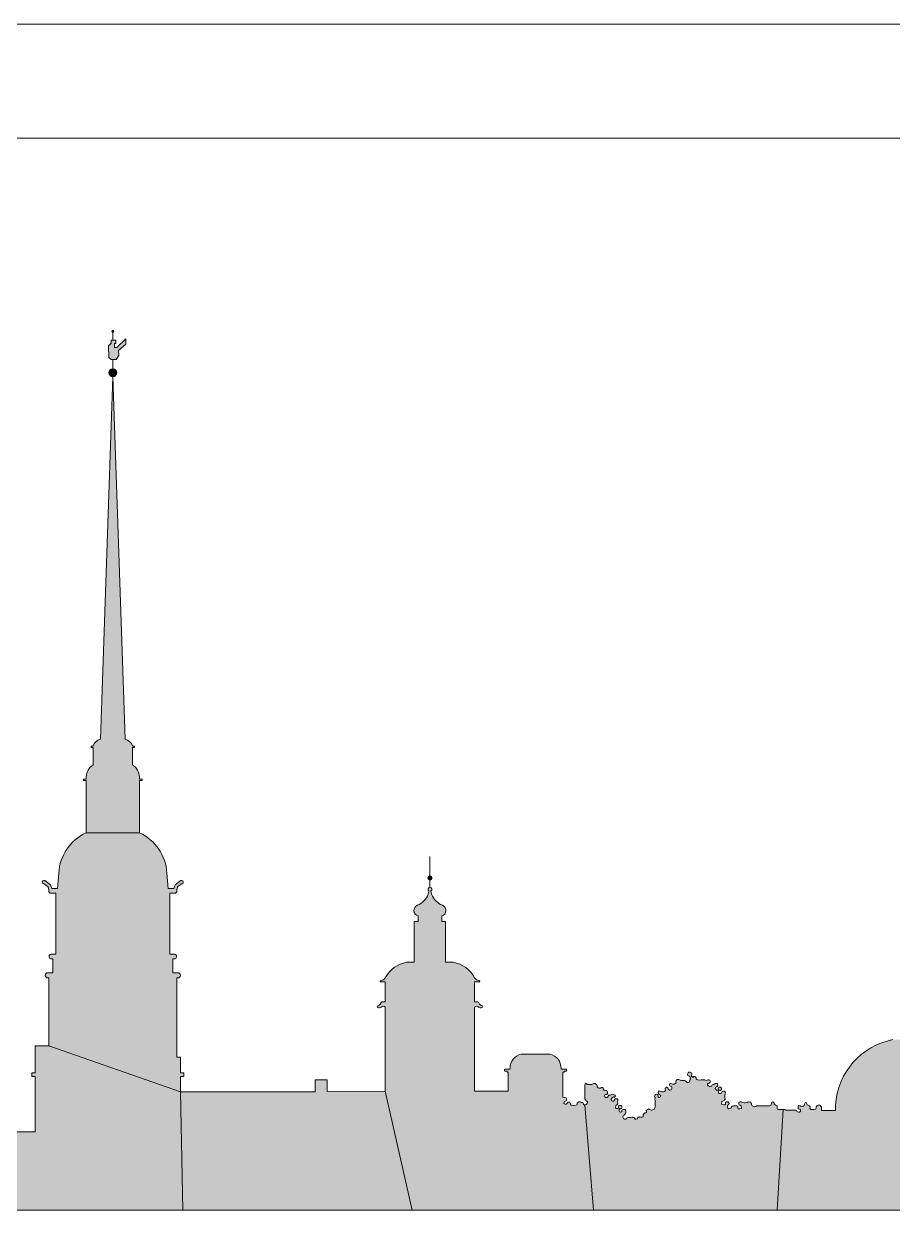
# Model space of a CAD drawing. Header units: metres. Extents: x -443 to 179, y -184 to -91.
# Drawn here: x -367.6 to -363.8, y -153.75 to -148.49 of the extents above; entities that cross this region are included whole.
import ezdxf

# ---------------------------------------------------------------- set-up
doc = ezdxf.new("R2010")
doc.units = ezdxf.units.M
doc.header["$MEASUREMENT"] = 0
doc.layers.add('контур здания на ситуации', color=1, linetype='Continuous', lineweight=30)

# ---------------------------------------------------------------- blocks, each defined once
blk = doc.blocks.new('A$C2C6E360E_1')
at = {"linetype": 'Continuous', "lineweight": -2, "ltscale": 0.1}
for points in [[(-10.6753, -0.549, 1), (-10.6854, -0.549, 1)], [(-10.6662, -0.6725), (-10.6871, -0.672), (-10.6985, -0.6636), (-10.6989, -0.6128), (-10.6875, -0.6012), (-10.6875, -0.5876), (-10.6671, -0.5873), (-10.6674, -0.6026), (-10.6733, -0.603), (-10.6725, -0.6205), (-10.6634, -0.6202), (-10.6229, -0.582), (-10.6235, -0.6054), (-10.6556, -0.6334), (-10.6539, -0.6544)], [(-10.663, -0.7305, 1), (-10.6977, -0.7305, 1)], [(-10.5634, -2.5175), (-10.5519, -2.5175), (-10.5519, -2.5113), (-10.5634, -2.5113), (-10.5634, -2.501, 0.245371), (-10.5938, -2.4487), (-10.5938, -2.3719), (-10.5855, -2.3719), (-10.5855, -2.3658), (-10.5938, -2.3658, 0.240353), (-10.6259, -2.3359), (-10.6803, -0.7479), (-10.7348, -2.3359, 0.240353), (-10.7668, -2.3658), (-10.7752, -2.3658), (-10.7752, -2.3719), (-10.7668, -2.3719), (-10.7668, -2.4487, 0.245371), (-10.7972, -2.501), (-10.7972, -2.5113), (-10.8087, -2.5113), (-10.8087, -2.5175), (-10.7972, -2.5175), (-10.7972, -2.7456), (-10.5634, -2.7456)], [(-10.4314, -3.0104), (-10.4059, -3.0104, 0.409034), (-10.4005, -2.9962), (-10.3968, -2.9834), (-10.3722, -2.9649, 0.850559), (-10.3843, -2.9567), (-10.407, -2.9737), (-10.4138, -2.9902), (-10.4383, -2.9902), (-10.4434, -2.9226, 0.273634), (-10.5634, -2.7456), (-10.7972, -2.7456, 0.273634), (-10.9173, -2.9226), (-10.9224, -2.9902), (-10.9468, -2.9902), (-10.9537, -2.9737), (-10.9783, -2.9552, 0.71604), (-10.9885, -2.9649), (-10.9639, -2.9834), (-10.9602, -2.9962, 0.409034), (-10.9548, -3.0104), (-10.9293, -3.0104), (-10.9293, -3.2778), (-10.9512, -3.2778, 0.692678), (-10.9533, -3.2989), (-10.9424, -3.2989), (-10.9424, -3.3595), (-10.9653, -3.3595, 0.789101), (-10.9696, -3.381), (-10.9613, -3.381), (-10.9613, -3.6795), (-10.3843, -3.8808), (-10.3843, -3.814), (-10.3688, -3.814), (-10.3688, -3.7976), (-10.3843, -3.7976), (-10.3843, -3.7292), (-10.3994, -3.7292), (-10.3994, -3.381), (-10.3911, -3.381, 0.818526), (-10.3962, -3.3595), (-10.4183, -3.3595), (-10.4183, -3.2989), (-10.4074, -3.2989, 0.692678), (-10.4095, -3.2778), (-10.4314, -3.2778)], [(-9.3003, -2.944, 1), (-9.2829, -2.944, 1)], [(-8.613, -3.9381), (-8.6155, -3.9381), (-8.6188, -3.9354), (-8.6221, -3.9283), (-8.6285, -3.9275), (-8.6338, -3.9254), (-8.6393, -3.9248), (-8.6442, -3.9271), (-8.6464, -3.9294), (-8.648, -3.9376), (-8.6533, -3.9397), (-8.6609, -3.9406), (-8.6687, -3.9397), (-8.6748, -3.939), (-8.6771, -3.9303), (-8.6782, -3.9273), (-8.6813, -3.9259), (-8.6883, -3.9258), (-8.6912, -3.9303), (-8.6931, -3.9334), (-8.695, -3.9362), (-8.7051, -3.9331), (-8.7041, -3.924), (-8.6989, -3.9214), (-8.6932, -3.9187), (-8.6918, -3.9153), (-8.6954, -3.9071), (-8.7036, -3.9053), (-8.7091, -3.9048), (-8.7091, -3.794), (-8.7043, -3.794), (-8.7043, -3.7898), (-8.6955, -3.7898, 0.987681), (-8.6974, -3.7821), (-8.7177, -3.7821, 0.380531), (-8.7661, -3.7162), (-8.8291, -3.7162), (-8.8921, -3.7162, 0.380531), (-8.9405, -3.7821), (-8.9625, -3.7821, 1.012473), (-8.9606, -3.7898), (-8.9539, -3.7898), (-8.9539, -3.794), (-8.9491, -3.794), (-8.9491, -3.8782), (-9.0962, -3.8782), (-9.0962, -3.5104, -0.473931), (-9.0783, -3.5093, 0.340172), (-9.062, -3.5099, 0.608909), (-9.0644, -3.5023, -0.218924), (-9.0746, -3.4973, 0.241035), (-9.0817, -3.4864), (-9.0962, -3.4864), (-9.0962, -3.3997), (-9.076, -3.3997, 0.746498), (-9.0762, -3.3926, -0.233077), (-9.0962, -3.382, 0.244578), (-9.1903, -3.3135), (-9.2233, -3.3135), (-9.2233, -3.1352), (-9.2399, -3.1352), (-9.2399, -3.1104, 0.712425), (-9.236, -3.0641, -0.19933), (-9.2843, -3.0155), (-9.2871, -3.001, 0.757963), (-9.2916, -2.985, 0.757963), (-9.2961, -3.001), (-9.299, -3.0155, -0.19933), (-9.3473, -3.0641, 0.712425), (-9.3434, -3.1104), (-9.3434, -3.1352), (-9.36, -3.1352), (-9.36, -3.3135), (-9.393, -3.3135, 0.244578), (-9.487, -3.382, -0.233077), (-9.5071, -3.3926, 1.028208), (-9.505, -3.3997), (-9.487, -3.3997), (-9.487, -3.4864), (-9.5016, -3.4864, 0.241035), (-9.5087, -3.4973, -0.218924), (-9.5189, -3.5023, 0.608909), (-9.5213, -3.5099, 0.340172), (-9.5049, -3.5093, -0.473931), (-9.487, -3.5104), (-9.487, -3.8782), (-9.3692, -4.3992), (-8.575, -4.3992)], [(-6.4442, -4.0111), (-6.4454, -4.0056), (-6.4428, -4.0028), (-6.4385, -4.0023), (-6.4348, -4.0019), (-6.4344, -3.9907), (-6.4405, -3.9873), (-6.4447, -3.9891), (-6.4478, -3.9905), (-6.448, -3.9946), (-6.4482, -3.999), (-6.447, -4.0015), (-6.4491, -4.0033), (-6.4502, -4.0041), (-6.4512, -4.005), (-6.4557, -4.0045), (-6.4584, -4.0042), (-6.4635, -4.0036), (-6.4652, -4.0015), (-6.467, -3.9993), (-6.4669, -3.9948), (-6.4669, -3.9913), (-6.4669, -3.9897), (-6.4653, -3.9874), (-6.4638, -3.9851), (-6.4571, -3.9845), (-6.4545, -3.9819), (-6.454, -3.9797), (-6.4533, -3.9767), (-6.453, -3.9752), (-6.4498, -3.9732), (-6.4495, -3.9716), (-6.4488, -3.9676), (-6.4466, -3.9631), (-6.449, -3.9598), (-6.4521, -3.9581), (-6.4604, -3.9573), (-6.4654, -3.9606), (-6.4665, -3.9646), (-6.4668, -3.9671), (-6.4745, -3.9687), (-6.4806, -3.9667), (-6.4813, -3.9639), (-6.4811, -3.96), (-6.4809, -3.9575), (-6.4777, -3.9561), (-6.4756, -3.9551), (-6.4731, -3.954), (-6.4718, -3.9546), (-6.4677, -3.9518), (-6.4673, -3.9491), (-6.4671, -3.9448), (-6.4695, -3.9405), (-6.4756, -3.9385), (-6.4775, -3.9398), (-6.4803, -3.9416), (-6.4816, -3.9425), (-6.4847, -3.9433), (-6.4929, -3.9433), (-6.4988, -3.9433), (-6.5047, -3.9433), (-6.5077, -3.9453), (-6.5084, -3.9488), (-6.5091, -3.952), (-6.5112, -3.9539), (-6.5127, -3.9553), (-6.5159, -3.9549), (-6.5183, -3.9545), (-6.5221, -3.9515), (-6.5243, -3.9519), (-6.5286, -3.9497), (-6.5297, -3.945), (-6.5287, -3.9388), (-7.1375, -3.6105), (-7.196, -3.6105), (-7.196, -3.5309), (-7.2064, -3.5309), (-7.2064, -3.6105), (-7.2064, -3.6523), (-7.2638, -3.6523, 0.343417), (-7.5154, -3.9395), (-7.5154, -3.962), (-7.5767, -3.962), (-7.5769, -3.9561), (-7.577, -3.9505), (-7.5771, -3.9469), (-7.5809, -3.9417), (-7.5847, -3.9399), (-7.5913, -3.9398), (-7.5965, -3.9421), (-7.5994, -3.9461), (-7.6004, -3.9513), (-7.6009, -3.9539), (-7.6014, -3.9568), (-7.6111, -3.9587), (-7.6195, -3.9587), (-7.6239, -3.9587), (-7.6274, -3.9533), (-7.6267, -3.9464), (-7.6288, -3.9424), (-7.632, -3.9409), (-7.6358, -3.9392), (-7.6396, -3.9375), (-7.6405, -3.9326), (-7.6421, -3.9294), (-7.6457, -3.9277), (-7.6488, -3.929), (-7.6519, -3.9363), (-7.6523, -3.9405), (-7.6547, -3.9433), (-7.6605, -3.944), (-7.666, -3.9446), (-7.6704, -3.9416), (-7.6756, -3.9406), (-7.6788, -3.9435), (-7.6795, -3.9463), (-7.6794, -3.9513), (-7.678, -3.956), (-7.6707, -3.9567), (-7.6691, -3.9594), (-7.6684, -3.9658), (-7.6718, -3.9683), (-7.6735, -3.9695), (-7.6764, -3.9694), (-7.6816, -3.9691), (-7.6848, -3.9671), (-7.688, -3.9614), (-7.6906, -3.9606), (-7.7071, -3.9607), (-7.72, -3.9608), (-7.7262, -3.9609), (-7.7331, -3.9611), (-7.7373, -3.9584), (-7.7422, -3.9578), (-7.745, -3.958), (-7.7708, -4.3992), (-6.2064, -4.3992), (-6.2118, -3.9441), (-6.2274, -3.9446), (-6.2331, -3.9447), (-6.2374, -3.9453), (-6.2413, -3.9457), (-6.2456, -3.9439), (-6.248, -3.9426), (-6.2524, -3.9417), (-6.2555, -3.9421), (-6.2578, -3.944), (-6.2593, -3.9498), (-6.2581, -3.9522), (-6.2564, -3.9557), (-6.2498, -3.9571), (-6.2481, -3.9605), (-6.2487, -3.9629), (-6.2496, -3.9663), (-6.2518, -3.971), (-6.2539, -3.9716), (-6.2548, -3.9719), (-6.2567, -3.9727), (-6.2588, -3.9721), (-6.2637, -3.9712), (-6.2641, -3.9671), (-6.2644, -3.963), (-6.2653, -3.9606), (-6.2674, -3.959), (-6.2713, -3.9587), (-6.2759, -3.9608), (-6.2765, -3.9617), (-6.2772, -3.965), (-6.2763, -3.9717), (-6.2749, -3.9724), (-6.2742, -3.9741), (-6.2719, -3.9794), (-6.273, -3.983), (-6.2747, -3.9846), (-6.2758, -3.9857), (-6.2772, -3.987), (-6.2785, -3.9883), (-6.2806, -3.9903), (-6.2832, -3.991), (-6.2871, -3.992), (-6.2884, -3.9923), (-6.2898, -3.9927), (-6.2927, -3.9925), (-6.2949, -3.9921), (-6.3169, -3.991), (-6.3308, -3.9904), (-6.3348, -3.991), (-6.3406, -3.992), (-6.3437, -3.9918), (-6.3532, -3.9914), (-6.3571, -3.9912), (-6.3602, -3.9897), (-6.3618, -3.9874), (-6.3665, -3.9872), (-6.3703, -3.9875), (-6.3752, -3.9898), (-6.3771, -3.9922), (-6.3779, -3.9967), (-6.3771, -3.9984), (-6.3749, -4.0003), (-6.3753, -4.0025), (-6.376, -4.0078), (-6.3892, -4.0106), (-6.4003, -4.0101), (-6.4086, -4.0098), (-6.4215, -4.0066), (-6.4291, -4.0111), (-6.4345, -4.0143), (-6.4392, -4.0171)], [(-11.326, -4.3992), (-11.3162, -4.1541), (-11.3136, -4.1537), (-11.3047, -4.1538), (-11.3008, -4.156), (-11.2986, -4.1593), (-11.2983, -4.1626), (-11.2958, -4.1632), (-11.2919, -4.164), (-11.2859, -4.1645), (-11.2813, -4.1611), (-11.2775, -4.1512), (-11.279, -4.1497), (-11.2825, -4.1465), (-11.2842, -4.1463), (-11.2897, -4.1456), (-11.291, -4.1406), (-11.2906, -4.1376), (-11.2876, -4.1344), (-11.2815, -4.1337), (-11.2796, -4.1367), (-11.2785, -4.1409), (-11.278, -4.1427), (-11.277, -4.1462), (-11.275, -4.1469), (-11.2721, -4.1479), (-11.2686, -4.147), (-11.2653, -4.1462), (-11.2611, -4.1413), (-11.2607, -4.1357), (-11.2606, -4.1338), (-11.2622, -4.1295), (-11.2642, -4.1283), (-11.2672, -4.1264), (-11.2693, -4.1251), (-11.2718, -4.1228), (-11.2731, -4.1193), (-11.276, -4.1143), (-11.2753, -4.1095), (-11.2747, -4.1057), (-11.2723, -4.1027), (-11.2666, -4.1022), (-11.2624, -4.1037), (-11.2578, -4.1052), (-11.2557, -4.1049), (-11.2542, -4.1046), (-11.2501, -4.104), (-11.2463, -4.1023), (-11.2432, -4.1038), (-11.2389, -4.1058), (-11.2386, -4.1096), (-11.238, -4.1165), (-11.232, -4.1191), (-11.2249, -4.1199), (-11.2201, -4.1191), (-11.2158, -4.1185), (-11.2143, -4.1183), (-11.2119, -4.1164), (-11.2129, -4.1093), (-11.2125, -4.1053), (-11.2079, -4.1015), (-11.2033, -4.1003), (-11.1952, -4.1043), (-11.1879, -4.1043), (-11.1813, -4.1043), (-11.1758, -4.1037), (-11.1733, -4.1027), (-11.1667, -4.1002), (-11.163, -4.1001), (-11.1614, -4.1016), (-11.1597, -4.1045), (-11.1604, -4.1104), (-11.1641, -4.1143), (-11.1669, -4.1145), (-11.1682, -4.1158), (-11.1712, -4.1189), (-11.1723, -4.1219), (-11.172, -4.1265), (-11.169, -4.1316), (-11.1663, -4.1332), (-11.1621, -4.1315), (-11.1562, -4.1322), (-11.153, -4.1284), (-11.1518, -4.1269), (-11.1494, -4.124), (-11.1456, -4.1231), (-11.1429, -4.1225), (-11.1393, -4.1213), (-11.1353, -4.1216), (-11.1308, -4.1218), (-11.1251, -4.1222), (-11.1219, -4.1214), (-11.1202, -4.121), (-11.1182, -4.1205), (-11.1171, -4.1185), (-11.1148, -4.1145), (-11.1128, -4.111), (-11.1111, -4.108), (-11.1094, -4.105), (-11.1033, -4.1047), (-11.1033, -4.0556), (-11.02, -4.0556), (-11.02, -3.814), (-11.035, -3.814), (-11.035, -3.7976), (-11.02, -3.7976), (-11.02, -3.6795), (-10.9613, -3.6795), (-10.3843, -3.8808), (-10.3741, -4.3992)], [(-10.3741, -4.3992), (-10.3843, -3.8808), (-9.794, -3.8808), (-9.794, -3.8277), (-9.7415, -3.8277), (-9.7415, -3.879), (-9.487, -3.8782), (-9.3692, -4.3992)], [(-7.745, -3.958), (-7.7478, -3.9582), (-7.7586, -3.959), (-7.7649, -3.9578), (-7.77, -3.9568), (-7.7704, -3.9539), (-7.7704, -3.9489), (-7.7704, -3.945), (-7.7704, -3.9421), (-7.7742, -3.9401), (-7.7763, -3.939), (-7.7792, -3.9374), (-7.7811, -3.9364), (-7.7835, -3.9351), (-7.7847, -3.9344), (-7.7844, -3.9304), (-7.7849, -3.9284), (-7.7898, -3.9248), (-7.7943, -3.926), (-7.7959, -3.9296), (-7.7971, -3.9372), (-7.799, -3.9413), (-7.8025, -3.9423), (-7.8112, -3.9429), (-7.8501, -3.9428), (-7.8615, -3.9428), (-7.863, -3.9456), (-7.8658, -3.9457), (-7.8719, -3.9459), (-7.8805, -3.9419), (-7.8823, -3.9397), (-7.8835, -3.9356), (-7.8841, -3.9336), (-7.8853, -3.9294), (-7.8861, -3.9267), (-7.8909, -3.9255), (-7.8956, -3.9251), (-7.9006, -3.9261), (-7.9023, -3.9277), (-7.9105, -3.9286), (-7.9152, -3.929), (-7.9215, -3.9277), (-7.9275, -3.9253), (-7.9332, -3.925), (-7.9375, -3.9268), (-7.9383, -3.93), (-7.9383, -3.9345), (-7.9368, -3.9375), (-7.9336, -3.9398), (-7.9319, -3.941), (-7.9292, -3.943), (-7.927, -3.9474), (-7.9276, -3.9532), (-7.9294, -3.9546), (-7.9343, -3.9553), (-7.9389, -3.9556), (-7.9415, -3.9548), (-7.9432, -3.9519), (-7.9437, -3.9484), (-7.9438, -3.9441), (-7.9474, -3.9426), (-7.9512, -3.9422), (-7.9558, -3.9417), (-7.9613, -3.9423), (-7.9682, -3.9431), (-7.9711, -3.9461), (-7.9731, -3.9507), (-7.9741, -3.9529), (-7.9777, -3.9544), (-7.9836, -3.9547), (-7.9865, -3.9527), (-7.9878, -3.9494), (-7.989, -3.9464), (-7.9883, -3.9422), (-7.9864, -3.9396), (-7.9851, -3.9378), (-7.9822, -3.936), (-7.9818, -3.9317), (-7.9837, -3.9275), (-7.9873, -3.9249), (-7.9926, -3.9244), (-7.9976, -3.9271), (-7.9978, -3.9327), (-7.9979, -3.9351), (-8.0006, -3.9378), (-8.0039, -3.9384), (-8.0113, -3.9369), (-8.0143, -3.9344), (-8.0149, -3.9305), (-8.0138, -3.9272), (-8.0133, -3.9258), (-8.0126, -3.9238), (-8.0087, -3.9212), (-8.0066, -3.9199), (-8.0034, -3.9195), (-8.0013, -3.916), (-7.9993, -3.9126), (-7.9996, -3.9087), (-7.9998, -3.9032), (-8.0003, -3.8979), (-8.0006, -3.8952), (-7.999, -3.8895), (-7.9977, -3.8845), (-7.9984, -3.8803), (-8.0022, -3.8783), (-8.0066, -3.8774), (-8.0113, -3.8798), (-8.0131, -3.8839), (-8.0144, -3.8867), (-8.0187, -3.8881), (-8.0242, -3.8879), (-8.0279, -3.8859), (-8.0284, -3.883), (-8.029, -3.8795), (-8.0272, -3.8766), (-8.0251, -3.8734), (-8.0228, -3.8743), (-8.0209, -3.8751), (-8.0179, -3.8735), (-8.0153, -3.8714), (-8.014, -3.8687), (-8.0141, -3.866), (-8.0169, -3.8605), (-8.0213, -3.8602), (-8.0242, -3.8605), (-8.0266, -3.8608), (-8.0275, -3.8639), (-8.0286, -3.8677), (-8.0283, -3.8699), (-8.0299, -3.8717), (-8.0316, -3.8736), (-8.0338, -3.8743), (-8.0365, -3.873), (-8.0397, -3.8701), (-8.0417, -3.8683), (-8.0422, -3.8661), (-8.0404, -3.8621), (-8.0387, -3.8601), (-8.037, -3.8581), (-8.0329, -3.8577), (-8.0307, -3.8551), (-8.0305, -3.8531), (-8.0302, -3.8498), (-8.0325, -3.8451), (-8.036, -3.8441), (-8.042, -3.8445), (-8.0446, -3.8462), (-8.0477, -3.8482), (-8.0519, -3.8484), (-8.0556, -3.85), (-8.0571, -3.8532), (-8.0577, -3.856), (-8.0612, -3.8563), (-8.0677, -3.8569), (-8.0737, -3.8547), (-8.0752, -3.8522), (-8.0765, -3.8498), (-8.0766, -3.8465), (-8.0766, -3.845), (-8.0747, -3.8442), (-8.0726, -3.8439), (-8.0713, -3.8437), (-8.0693, -3.8434), (-8.0663, -3.8407), (-8.0637, -3.8384), (-8.0631, -3.8357), (-8.0642, -3.8323), (-8.0665, -3.8293), (-8.0696, -3.828), (-8.0734, -3.828), (-8.077, -3.8294), (-8.0815, -3.831), (-8.0845, -3.8301), (-8.0879, -3.829), (-8.0907, -3.8281), (-8.0958, -3.8281), (-8.0998, -3.8287), (-8.1044, -3.829), (-8.1114, -3.8295), (-8.1179, -3.8281), (-8.1209, -3.8275), (-8.1242, -3.8276), (-8.1262, -3.8255), (-8.1262, -3.822), (-8.1262, -3.8189), (-8.1283, -3.816), (-8.1304, -3.813), (-8.132, -3.8132), (-8.1335, -3.8133), (-8.1368, -3.8136), (-8.1407, -3.8177), (-8.1479, -3.8104, 6.607957), (-8.1528, -3.8128), (-8.1511, -3.8274), (-8.153, -3.828), (-8.154, -3.8313), (-8.1538, -3.8326), (-8.1545, -3.8367), (-8.1588, -3.8397), (-8.1647, -3.8399), (-8.1671, -3.84), (-8.1684, -3.8377), (-8.17, -3.8351), (-8.1739, -3.8321), (-8.1773, -3.8319), (-8.1864, -3.8314), (-8.1902, -3.8312), (-8.1958, -3.8294), (-8.1981, -3.8284), (-8.2017, -3.8269), (-8.2082, -3.827), (-8.2132, -3.8307), (-8.2147, -3.8346), (-8.214, -3.8394), (-8.2135, -3.8426), (-8.2175, -3.8451), (-8.2221, -3.848), (-8.2276, -3.8479), (-8.2323, -3.8461), (-8.2364, -3.8445), (-8.2403, -3.8457), (-8.2427, -3.848), (-8.2428, -3.8519), (-8.241, -3.8544), (-8.2329, -3.8595), (-8.2319, -3.8619), (-8.2318, -3.866), (-8.2337, -3.8699), (-8.2346, -3.8717), (-8.2366, -3.8723), (-8.2408, -3.8735), (-8.2427, -3.8729), (-8.2442, -3.8721), (-8.2472, -3.8705), (-8.2486, -3.8668), (-8.2494, -3.8647), (-8.2495, -3.8621), (-8.2525, -3.8605), (-8.2558, -3.861), (-8.2584, -3.8634), (-8.2608, -3.8655), (-8.2608, -3.8694), (-8.2606, -3.8725), (-8.2605, -3.8748), (-8.2629, -3.8779), (-8.2643, -3.8797), (-8.2691, -3.8807), (-8.2741, -3.881), (-8.2795, -3.8788), (-8.2827, -3.8775), (-8.2862, -3.8779), (-8.2885, -3.878), (-8.2907, -3.8795), (-8.2919, -3.8825), (-8.2927, -3.8846), (-8.2919, -3.8864), (-8.2894, -3.8916), (-8.2856, -3.8934), (-8.2818, -3.8949), (-8.2809, -3.8967), (-8.2817, -3.8995), (-8.2834, -3.9024), (-8.2851, -3.9051), (-8.2873, -3.9051), (-8.2898, -3.9046), (-8.2913, -3.9044), (-8.2928, -3.9023), (-8.2922, -3.8988), (-8.2929, -3.8949), (-8.2948, -3.8923), (-8.2995, -3.8917), (-8.3038, -3.8929), (-8.3073, -3.8963), (-8.3077, -3.8996), (-8.3069, -3.9037), (-8.3054, -3.906), (-8.3052, -3.9079), (-8.3063, -3.9135), (-8.3058, -3.919), (-8.3058, -3.9481), (-8.3076, -3.9546), (-8.3102, -3.9576), (-8.3152, -3.9598), (-8.3203, -3.9608), (-8.3218, -3.9611), (-8.3244, -3.9597), (-8.3301, -3.9576), (-8.3317, -3.957), (-8.3348, -3.9559), (-8.3364, -3.9565), (-8.3401, -3.9581), (-8.3424, -3.9608), (-8.3442, -3.9629), (-8.3435, -3.9664), (-8.3438, -3.9705), (-8.345, -3.9729), (-8.3475, -3.973), (-8.3505, -3.9732), (-8.3526, -3.9749), (-8.3548, -3.9779), (-8.3563, -3.9799), (-8.3575, -3.9818), (-8.3584, -3.9852), (-8.3582, -3.9871), (-8.3581, -3.9887), (-8.3597, -3.9899), (-8.3607, -3.9906), (-8.3639, -3.9913), (-8.3656, -3.9917), (-8.3694, -3.9914), (-8.3735, -3.991), (-8.3759, -3.9913), (-8.3795, -3.9918), (-8.3817, -3.9937), (-8.3832, -3.9981), (-8.3836, -3.9994), (-8.3899, -4.0011), (-8.3933, -4), (-8.396, -3.9966), (-8.3991, -3.9934), (-8.4029, -3.9924), (-8.4063, -3.9926), (-8.4122, -3.9928), (-8.4174, -3.9931), (-8.421, -3.9933), (-8.4255, -3.9936), (-8.4285, -3.9941), (-8.4303, -3.9968), (-8.4311, -3.9994), (-8.4342, -4.0006), (-8.4394, -4.001), (-8.4431, -3.9991), (-8.4446, -3.9983), (-8.4459, -3.9952), (-8.4465, -3.9911), (-8.4456, -3.9877), (-8.4432, -3.9851), (-8.4408, -3.9831), (-8.4383, -3.9809), (-8.4361, -3.9779), (-8.433, -3.9723), (-8.4326, -3.9693), (-8.4336, -3.9654), (-8.4347, -3.9616), (-8.4361, -3.9596), (-8.4385, -3.9588), (-8.442, -3.9587), (-8.4459, -3.9589), (-8.4492, -3.9603), (-8.4507, -3.9632), (-8.4514, -3.967), (-8.4532, -3.9689), (-8.4571, -3.9699), (-8.4615, -3.9687), (-8.4636, -3.9656), (-8.4634, -3.9618), (-8.4633, -3.9586), (-8.4619, -3.9563), (-8.4608, -3.9546), (-8.4592, -3.9547), (-8.4567, -3.9547), (-8.455, -3.9545), (-8.4528, -3.9533), (-8.4515, -3.9508), (-8.4503, -3.9486), (-8.4507, -3.9448), (-8.4518, -3.9424), (-8.4543, -3.9408), (-8.4573, -3.9408), (-8.4626, -3.9412), (-8.4638, -3.9428), (-8.4654, -3.9449), (-8.4655, -3.9481), (-8.4657, -3.9508), (-8.4658, -3.953), (-8.4685, -3.9542), (-8.4717, -3.9539), (-8.4764, -3.9536), (-8.4788, -3.9503), (-8.4789, -3.9474), (-8.4778, -3.9441), (-8.4769, -3.9409), (-8.4741, -3.9388), (-8.4688, -3.9339), (-8.4687, -3.9326), (-8.4685, -3.9307), (-8.4691, -3.9284), (-8.4696, -3.9265), (-8.4701, -3.9245), (-8.4693, -3.9221), (-8.4681, -3.9187), (-8.4689, -3.9151), (-8.472, -3.9117), (-8.4739, -3.911), (-8.4772, -3.911), (-8.4803, -3.9121), (-8.4824, -3.9129), (-8.484, -3.916), (-8.4844, -3.9168), (-8.4851, -3.9182), (-8.4881, -3.9212), (-8.4907, -3.9213), (-8.4943, -3.92), (-8.4963, -3.9193), (-8.4968, -3.9177), (-8.4974, -3.9162), (-8.4974, -3.9139), (-8.4974, -3.9124), (-8.4974, -3.911), (-8.4948, -3.9084), (-8.4933, -3.9068), (-8.4889, -3.9045), (-8.487, -3.9035), (-8.484, -3.9043), (-8.4794, -3.8996), (-8.4797, -3.8977), (-8.4811, -3.8949), (-8.4846, -3.8934), (-8.4889, -3.8924), (-8.4928, -3.8916), (-8.4988, -3.8941), (-8.5021, -3.8955), (-8.508, -3.8956), (-8.5101, -3.8971), (-8.5114, -3.9007), (-8.5121, -3.9029), (-8.5137, -3.9047), (-8.5156, -3.9053), (-8.5177, -3.9059), (-8.523, -3.9062), (-8.5245, -3.9048), (-8.5269, -3.9026), (-8.528, -3.8997), (-8.5273, -3.8966), (-8.5251, -3.8938), (-8.5226, -3.8928), (-8.5199, -3.8918), (-8.5165, -3.8929), (-8.5143, -3.8896), (-8.5131, -3.8867), (-8.5133, -3.8839), (-8.5134, -3.8818), (-8.5151, -3.8784), (-8.5165, -3.8755), (-8.5195, -3.875), (-8.5253, -3.8738), (-8.5297, -3.8739), (-8.5311, -3.8725), (-8.5318, -3.8709), (-8.5318, -3.8672), (-8.5333, -3.8647), (-8.5343, -3.863), (-8.5357, -3.8618), (-8.5401, -3.8623), (-8.5438, -3.8627), (-8.5448, -3.8641), (-8.5452, -3.8648), (-8.5464, -3.8645), (-8.5496, -3.8647), (-8.5526, -3.8643), (-8.5555, -3.863), (-8.5566, -3.8617), (-8.5586, -3.8592), (-8.5596, -3.8545), (-8.5606, -3.8503), (-8.563, -3.8481), (-8.5646, -3.8466), (-8.5666, -3.8449), (-8.5687, -3.8442), (-8.5714, -3.8445), (-8.5743, -3.845), (-8.5832, -3.8492), (-8.5886, -3.8492), (-8.5942, -3.8492), (-8.5984, -3.8492), (-8.6024, -3.8492), (-8.6046, -3.8477), (-8.6043, -3.8462), (-8.6047, -3.845), (-8.6061, -3.8438), (-8.6093, -3.8435), (-8.6111, -3.8446), (-8.6122, -3.8465), (-8.6112, -3.8476), (-8.613, -3.8495), (-8.6136, -3.8512), (-8.6132, -3.8536), (-8.6126, -3.8566), (-8.6134, -3.8594), (-8.6134, -3.8652), (-8.6134, -3.9061), (-8.6129, -3.9121), (-8.6098, -3.9165), (-8.6076, -3.9196), (-8.6037, -3.923), (-8.6019, -3.9246), (-8.6021, -3.9269), (-8.6025, -3.9321), (-8.6054, -3.9362), (-8.6105, -3.9381), (-8.613, -3.9381), (-8.575, -4.3992), (-7.7708, -4.3992)]]:
    blk.add_hatch(color=7, dxfattribs=at).paths.add_polyline_path(points)
at = {"color": 7, "linetype": 'Continuous', "lineweight": -2, "ltscale": 0.1}
for p, q in [((-10.6803, -0.5541), (-10.6803, -0.5875)), ((-10.6803, -0.6722), (-10.6803, -0.7131)), ((-10.7348, -2.3363), (-10.6803, -0.7479)), ((-10.6259, -2.3363), (-10.6803, -0.7479)), ((-10.7668, -2.4498), (-10.7668, -2.3719)), ((-10.5938, -2.4498), (-10.5938, -2.3719)), ((-10.7972, -2.5113), (-10.7972, -2.501)), ((-10.7972, -2.7456), (-10.7972, -2.5175)), ((-10.5634, -2.5113), (-10.5634, -2.501)), ((-10.5634, -2.7456), (-10.5634, -2.5175)), ((-10.7972, -2.7456), (-10.5634, -2.7456)), ((-9.2916, -2.8497), (-9.2916, -2.9353)), ((-10.9173, -2.9226), (-10.9224, -2.9902)), ((-10.4434, -2.9226), (-10.4383, -2.9902)), ((-10.9639, -2.9834), (-10.9885, -2.9649)), ((-10.9537, -2.9737), (-10.9783, -2.9552)), ((-10.9602, -2.9962), (-10.9639, -2.9834)), ((-10.9468, -2.9902), (-10.9537, -2.9737)), ((-10.9224, -2.9902), (-10.9468, -2.9902)), ((-10.4383, -2.9902), (-10.4138, -2.9902)), ((-10.4138, -2.9902), (-10.407, -2.9737)), ((-10.407, -2.9737), (-10.3823, -2.9552)), ((-10.4005, -2.9962), (-10.3968, -2.9834)), ((-10.3968, -2.9834), (-10.3722, -2.9649)), ((-9.299, -3.0155), (-9.2961, -3.001)), ((-9.2916, -2.9527), (-9.2916, -2.985)), ((-9.2843, -3.0155), (-9.2871, -3.001)), ((-10.9293, -3.0104), (-10.9548, -3.0104)), ((-10.9293, -3.2778), (-10.9293, -3.0104)), ((-10.4314, -3.2778), (-10.4314, -3.0104)), ((-10.4314, -3.0104), (-10.4059, -3.0104)), ((-9.36, -3.1352), (-9.36, -3.3135)), ((-9.36, -3.1352), (-9.3434, -3.1352)), ((-9.3434, -3.1352), (-9.3434, -3.1102)), ((-9.2399, -3.1352), (-9.2399, -3.1102)), ((-9.2233, -3.1352), (-9.2399, -3.1352)), ((-9.2233, -3.1352), (-9.2233, -3.3135)), ((-10.9424, -3.2989), (-10.9533, -3.2989)), ((-10.9293, -3.2778), (-10.9512, -3.2778)), ((-10.9424, -3.3595), (-10.9424, -3.2989)), ((-10.4314, -3.2778), (-10.4095, -3.2778)), ((-10.4183, -3.3595), (-10.4183, -3.2989)), ((-10.4183, -3.2989), (-10.4074, -3.2989)), ((-9.36, -3.3135), (-9.393, -3.3135)), ((-9.2233, -3.3135), (-9.1903, -3.3135)), ((-10.9424, -3.3595), (-10.9653, -3.3595)), ((-10.4183, -3.3595), (-10.3954, -3.3595)), ((-10.9613, -3.381), (-10.9696, -3.381)), ((-10.9613, -3.6795), (-10.9613, -3.381)), ((-10.3994, -3.7292), (-10.3994, -3.381)), ((-10.3994, -3.381), (-10.3911, -3.381)), ((-9.487, -3.3997), (-9.5073, -3.3997)), ((-9.487, -3.3997), (-9.487, -3.4864)), ((-9.0962, -3.3997), (-9.0962, -3.4864)), ((-9.0962, -3.3997), (-9.076, -3.3997)), ((-9.487, -3.4864), (-9.5016, -3.4864)), ((-9.487, -3.5104), (-9.487, -3.8782)), ((-9.0962, -3.4864), (-9.0817, -3.4864)), ((-9.0962, -3.5104), (-9.0962, -3.8782)), ((-10.9613, -3.6795), (-11.02, -3.6795)), ((-11.02, -3.6795), (-11.02, -3.7976)), ((-10.9613, -3.6795), (-10.3843, -3.8808)), ((-10.3994, -3.7292), (-10.3843, -3.7292)), ((-10.3843, -3.7292), (-10.3843, -3.7976)), ((-8.8291, -3.7162), (-8.8921, -3.7162)), ((-8.8291, -3.7162), (-8.7661, -3.7162)), ((-8.9539, -3.7898), (-8.9629, -3.7898)), ((-8.9407, -3.7821), (-8.9626, -3.7821)), ((-8.9539, -3.794), (-8.9539, -3.7898)), ((-8.7174, -3.7746), (-8.7174, -3.7821)), ((-8.7174, -3.7821), (-8.6955, -3.7821)), ((-8.7043, -3.794), (-8.7043, -3.7898)), ((-8.7043, -3.7898), (-8.6953, -3.7898)), ((-11.02, -3.814), (-11.02, -4.0556)), ((-10.3843, -3.814), (-10.3843, -3.8808)), ((-8.9491, -3.794), (-8.9539, -3.794)), ((-8.9491, -3.8782), (-8.9491, -3.794)), ((-8.7091, -3.9048), (-8.7091, -3.794)), ((-8.7091, -3.794), (-8.7043, -3.794)), ((-10.3843, -3.8808), (-10.3741, -4.3992)), ((-9.487, -3.8782), (-9.7415, -3.879)), ((-9.487, -3.8782), (-9.3692, -4.3992)), ((-9.0962, -3.8782), (-8.9491, -3.8782)), ((-8.6134, -3.8652), (-8.6134, -3.9062)), ((-8.613, -3.9381), (-8.575, -4.3992)), ((-8.3058, -3.919), (-8.3058, -3.9481)), ((-7.5154, -3.9395), (-7.5154, -3.962)), ((-7.745, -3.958), (-7.7708, -4.3992)), ((-7.5154, -3.962), (-7.5767, -3.962)), ((-11.02, -4.0556), (-11.1033, -4.0556))]:
    blk.add_line(p, q, dxfattribs=at)
at = {"color": 7, "linetype": 'Continuous', "lineweight": -2, "ltscale": 0.1, "flags": 128}
blk.add_lwpolyline([(-10.6871, -0.672), (-10.6662, -0.6725), (-10.6539, -0.6544), (-10.6556, -0.6334), (-10.6235, -0.6054), (-10.6229, -0.582), (-10.6634, -0.6202), (-10.6725, -0.6205), (-10.6733, -0.603), (-10.6674, -0.6026), (-10.6671, -0.5873), (-10.6875, -0.5876), (-10.6875, -0.6012), (-10.6989, -0.6128), (-10.6985, -0.6636), (-10.6871, -0.672)], close=True, dxfattribs=at)
for points in [[(-10.7668, -2.3658), (-10.7752, -2.3658), (-10.7752, -2.3719), (-10.7668, -2.3719)], [(-10.5938, -2.3658), (-10.5855, -2.3658), (-10.5855, -2.3719), (-10.5938, -2.3719)], [(-10.7972, -2.5113), (-10.8087, -2.5113), (-10.8087, -2.5175), (-10.7972, -2.5175)], [(-10.5634, -2.5113), (-10.5519, -2.5113), (-10.5519, -2.5175), (-10.5634, -2.5175)], [(-11.02, -3.7976), (-11.035, -3.7976), (-11.035, -3.814), (-11.02, -3.814)], [(-10.3843, -3.7976), (-10.3688, -3.7976), (-10.3688, -3.814), (-10.3843, -3.814)], [(-10.3843, -3.8808), (-9.794, -3.8808), (-9.794, -3.8277), (-9.7415, -3.8277), (-9.7415, -3.879)], [(-8.3058, -3.9481), (-8.3076, -3.9546), (-8.3102, -3.9576), (-8.3152, -3.9598), (-8.3203, -3.9608), (-8.3218, -3.9611), (-8.3244, -3.9597), (-8.3301, -3.9576), (-8.3317, -3.957), (-8.3348, -3.9559), (-8.3364, -3.9565), (-8.3401, -3.9581), (-8.3424, -3.9608), (-8.3442, -3.9629), (-8.3435, -3.9664), (-8.3438, -3.9705), (-8.345, -3.9729), (-8.3475, -3.973), (-8.3505, -3.9732), (-8.3526, -3.9749), (-8.3548, -3.9779), (-8.3563, -3.9799), (-8.3575, -3.9818), (-8.3584, -3.9852), (-8.3582, -3.9871), (-8.3581, -3.9887), (-8.3597, -3.9899), (-8.3607, -3.9906), (-8.3639, -3.9913), (-8.3656, -3.9917), (-8.3694, -3.9914), (-8.3735, -3.991), (-8.3759, -3.9913), (-8.3795, -3.9918), (-8.3817, -3.9937), (-8.3832, -3.9981), (-8.3836, -3.9994), (-8.3899, -4.0011), (-8.3933, -4), (-8.396, -3.9966), (-8.3991, -3.9934), (-8.4029, -3.9924), (-8.4063, -3.9926), (-8.4122, -3.9928), (-8.4174, -3.9931), (-8.421, -3.9933), (-8.4255, -3.9936), (-8.4285, -3.9941), (-8.4303, -3.9968), (-8.4311, -3.9994), (-8.4342, -4.0006), (-8.4394, -4.001), (-8.4431, -3.9991), (-8.4446, -3.9983), (-8.4459, -3.9952), (-8.4465, -3.9911), (-8.4456, -3.9877), (-8.4432, -3.9851), (-8.4408, -3.9831), (-8.4383, -3.9809), (-8.4361, -3.9779), (-8.433, -3.9723), (-8.4326, -3.9693), (-8.4336, -3.9654), (-8.4347, -3.9616), (-8.4361, -3.9596), (-8.4385, -3.9588), (-8.442, -3.9587), (-8.4459, -3.9589), (-8.4492, -3.9603), (-8.4507, -3.9632), (-8.4514, -3.967), (-8.4532, -3.9689), (-8.4571, -3.9699), (-8.4615, -3.9687), (-8.4636, -3.9656), (-8.4634, -3.9618), (-8.4633, -3.9586), (-8.4619, -3.9563), (-8.4608, -3.9546), (-8.4592, -3.9547), (-8.4592, -3.9547), (-8.4567, -3.9547), (-8.455, -3.9545), (-8.4528, -3.9533), (-8.4515, -3.9508), (-8.4503, -3.9486), (-8.4507, -3.9448), (-8.4518, -3.9424), (-8.4543, -3.9408), (-8.4573, -3.9408), (-8.4626, -3.9412), (-8.4638, -3.9428), (-8.4654, -3.9449), (-8.4655, -3.9481), (-8.4657, -3.9508), (-8.4658, -3.953), (-8.4685, -3.9542), (-8.4717, -3.9539), (-8.4764, -3.9536), (-8.4788, -3.9503), (-8.4789, -3.9474), (-8.4778, -3.9441), (-8.4769, -3.9409), (-8.4741, -3.9388), (-8.4688, -3.9339), (-8.4687, -3.9326), (-8.4685, -3.9307), (-8.4691, -3.9284), (-8.4696, -3.9265), (-8.4701, -3.9245), (-8.4693, -3.9221), (-8.4685, -3.9199), (-8.4681, -3.9187), (-8.4689, -3.9151), (-8.4708, -3.9131), (-8.472, -3.9117), (-8.4739, -3.911), (-8.4772, -3.911), (-8.4803, -3.9121), (-8.4824, -3.9129), (-8.484, -3.916), (-8.4844, -3.9168), (-8.4851, -3.9182), (-8.4881, -3.9212), (-8.4907, -3.9213), (-8.4943, -3.92), (-8.4963, -3.9193), (-8.4968, -3.9177), (-8.4974, -3.9162), (-8.4974, -3.9139), (-8.4974, -3.9124), (-8.4974, -3.911), (-8.4948, -3.9084), (-8.4933, -3.9068), (-8.4889, -3.9045), (-8.487, -3.9035), (-8.4846, -3.9041), (-8.484, -3.9043), (-8.4794, -3.8996), (-8.4797, -3.8977), (-8.4811, -3.8949), (-8.4846, -3.8934), (-8.4889, -3.8924), (-8.4928, -3.8916), (-8.4988, -3.8941), (-8.5021, -3.8955), (-8.508, -3.8956), (-8.5101, -3.8971), (-8.5114, -3.9007), (-8.5121, -3.9029), (-8.5137, -3.9047), (-8.5156, -3.9053), (-8.5177, -3.9059), (-8.523, -3.9062), (-8.5245, -3.9048), (-8.5269, -3.9026), (-8.528, -3.8997), (-8.5273, -3.8966), (-8.5251, -3.8938), (-8.5226, -3.8928), (-8.5199, -3.8918), (-8.5179, -3.8924), (-8.5165, -3.8929), (-8.5143, -3.8896), (-8.5131, -3.8867), (-8.5133, -3.8839), (-8.5134, -3.8818), (-8.5151, -3.8784), (-8.5165, -3.8755), (-8.5195, -3.875), (-8.5253, -3.8738), (-8.5283, -3.8739), (-8.5298, -3.8738), (-8.5311, -3.8725), (-8.5318, -3.8709), (-8.5318, -3.8672), (-8.5318, -3.8672), (-8.5333, -3.8647), (-8.5343, -3.863), (-8.5357, -3.8618), (-8.5401, -3.8623), (-8.5438, -3.8627), (-8.5448, -3.8641), (-8.5452, -3.8648), (-8.5464, -3.8645), (-8.5496, -3.8647), (-8.5526, -3.8643), (-8.5555, -3.863), (-8.5566, -3.8617), (-8.5586, -3.8592), (-8.5586, -3.8592), (-8.5596, -3.8545), (-8.5602, -3.852), (-8.5606, -3.8503), (-8.563, -3.8481), (-8.5646, -3.8466), (-8.5666, -3.8449), (-8.5687, -3.8442), (-8.5687, -3.8442), (-8.5714, -3.8445), (-8.5743, -3.845), (-8.5832, -3.8492), (-8.5886, -3.8492), (-8.5942, -3.8492), (-8.5984, -3.8492), (-8.6024, -3.8492), (-8.6046, -3.8477), (-8.6043, -3.8462), (-8.6047, -3.845), (-8.6061, -3.8438), (-8.6093, -3.8435), (-8.6111, -3.8446), (-8.6119, -3.846), (-8.6122, -3.8465), (-8.6112, -3.8476), (-8.6112, -3.8476), (-8.613, -3.8495), (-8.6136, -3.8512), (-8.6132, -3.8536), (-8.6126, -3.8566), (-8.6134, -3.8594), (-8.6134, -3.8652)], [(-8.1511, -3.8274), (-8.1518, -3.8276), (-8.1518, -3.8276), (-8.153, -3.828), (-8.154, -3.8313), (-8.1538, -3.8326), (-8.1545, -3.8367), (-8.1588, -3.8397), (-8.1647, -3.8399), (-8.1671, -3.84), (-8.1684, -3.8377), (-8.17, -3.8351), (-8.1739, -3.8321), (-8.1773, -3.8319), (-8.1864, -3.8314), (-8.1902, -3.8312), (-8.1947, -3.8297), (-8.1964, -3.8291), (-8.1981, -3.8284), (-8.2017, -3.8269), (-8.2082, -3.827), (-8.2132, -3.8307), (-8.2147, -3.8346), (-8.214, -3.8394), (-8.2135, -3.8426), (-8.2175, -3.8451), (-8.2221, -3.848), (-8.2276, -3.8479), (-8.2323, -3.8461), (-8.2364, -3.8445), (-8.2403, -3.8457), (-8.2427, -3.848), (-8.2428, -3.8519), (-8.241, -3.8544), (-8.2329, -3.8595), (-8.2319, -3.8619), (-8.2318, -3.866), (-8.2337, -3.8699), (-8.2346, -3.8717), (-8.2366, -3.8723), (-8.2408, -3.8735), (-8.2427, -3.8729), (-8.2442, -3.8721), (-8.2472, -3.8705), (-8.2486, -3.8668), (-8.2494, -3.8647), (-8.2495, -3.8621), (-8.2525, -3.8605), (-8.2558, -3.861), (-8.2584, -3.8634), (-8.2608, -3.8655), (-8.2608, -3.8694), (-8.2606, -3.8725), (-8.2605, -3.8748), (-8.2629, -3.8779), (-8.2643, -3.8797), (-8.2691, -3.8807), (-8.2741, -3.881), (-8.2795, -3.8788), (-8.2827, -3.8775), (-8.2862, -3.8779), (-8.2885, -3.878), (-8.2907, -3.8795), (-8.2919, -3.8825), (-8.2927, -3.8846), (-8.2919, -3.8864), (-8.2894, -3.8916), (-8.2856, -3.8934), (-8.2856, -3.8934), (-8.2818, -3.8949), (-8.2809, -3.8967), (-8.2817, -3.8995), (-8.2834, -3.9024), (-8.2851, -3.9051), (-8.2873, -3.9051), (-8.2898, -3.9046), (-8.2913, -3.9044), (-8.2928, -3.9023), (-8.2922, -3.8988), (-8.2929, -3.8949), (-8.2948, -3.8923), (-8.2995, -3.8917), (-8.3038, -3.8929), (-8.3073, -3.8963), (-8.3077, -3.8996), (-8.3069, -3.9037), (-8.3054, -3.906), (-8.3052, -3.9079), (-8.3063, -3.9135), (-8.3058, -3.919)], [(-8.1528, -3.8128), (-8.1511, -3.8274)], [(-8.1407, -3.8177), (-8.1479, -3.8104)], [(-7.5767, -3.962), (-7.5769, -3.9561), (-7.577, -3.9505), (-7.5771, -3.9469), (-7.5809, -3.9417), (-7.5847, -3.9399), (-7.5913, -3.9398), (-7.5965, -3.9421), (-7.5994, -3.9461), (-7.6004, -3.9513), (-7.6009, -3.9539), (-7.6014, -3.9568), (-7.6111, -3.9587), (-7.6195, -3.9587), (-7.6239, -3.9587), (-7.6274, -3.9533), (-7.6267, -3.9464), (-7.6288, -3.9424), (-7.632, -3.9409), (-7.6358, -3.9392), (-7.6396, -3.9375), (-7.6405, -3.9326), (-7.6421, -3.9294), (-7.6457, -3.9277), (-7.6488, -3.929), (-7.651, -3.9342), (-7.6519, -3.9363), (-7.6523, -3.9405), (-7.6547, -3.9433), (-7.6605, -3.944), (-7.666, -3.9446), (-7.6704, -3.9416), (-7.6756, -3.9406), (-7.6788, -3.9435), (-7.6795, -3.9463), (-7.6794, -3.9513), (-7.6787, -3.9538), (-7.678, -3.956), (-7.6729, -3.9565), (-7.6703, -3.9573), (-7.6691, -3.9594), (-7.6686, -3.9641), (-7.6691, -3.9663), (-7.6718, -3.9683), (-7.6735, -3.9695), (-7.6764, -3.9694), (-7.6816, -3.9691), (-7.6848, -3.9671), (-7.6866, -3.9639), (-7.688, -3.9614), (-7.6906, -3.9606), (-7.7071, -3.9607), (-7.72, -3.9608), (-7.7262, -3.9609), (-7.7331, -3.9611), (-7.7373, -3.9584), (-7.7422, -3.9578), (-7.7478, -3.9582), (-7.7586, -3.959), (-7.7649, -3.9578), (-7.77, -3.9568), (-7.7704, -3.9539), (-7.7704, -3.9489), (-7.7704, -3.945), (-7.7704, -3.9421), (-7.7742, -3.9401), (-7.7763, -3.939), (-7.7763, -3.939), (-7.7792, -3.9374), (-7.7811, -3.9364), (-7.7835, -3.9351), (-7.7847, -3.9344), (-7.7845, -3.932), (-7.7844, -3.9304), (-7.7849, -3.9284), (-7.7898, -3.9248), (-7.7943, -3.926), (-7.7959, -3.9296), (-7.7971, -3.9372), (-7.799, -3.9413), (-7.8025, -3.9423), (-7.8112, -3.9429), (-7.8501, -3.9428), (-7.8615, -3.9428), (-7.863, -3.9456), (-7.8658, -3.9457), (-7.8719, -3.9459), (-7.8805, -3.9419), (-7.8823, -3.9397), (-7.8835, -3.9356), (-7.8841, -3.9336), (-7.8853, -3.9294), (-7.8861, -3.9267), (-7.8909, -3.9255), (-7.8956, -3.9251), (-7.9006, -3.9261), (-7.9023, -3.9277), (-7.9105, -3.9286), (-7.9152, -3.929), (-7.9215, -3.9277), (-7.9275, -3.9253), (-7.9332, -3.925), (-7.9375, -3.9268), (-7.9383, -3.93), (-7.9383, -3.9345), (-7.9368, -3.9375), (-7.9336, -3.9398), (-7.9319, -3.941), (-7.9292, -3.943), (-7.927, -3.9474), (-7.9276, -3.9532), (-7.9294, -3.9546), (-7.9343, -3.9553), (-7.9389, -3.9556), (-7.9415, -3.9548), (-7.9432, -3.9519), (-7.9437, -3.9484), (-7.9438, -3.9459), (-7.9438, -3.9441), (-7.9474, -3.9426), (-7.9512, -3.9422), (-7.9558, -3.9417), (-7.9613, -3.9423), (-7.9682, -3.9431), (-7.9711, -3.9461), (-7.9731, -3.9507), (-7.9741, -3.9529), (-7.9777, -3.9544), (-7.9836, -3.9547), (-7.9865, -3.9527), (-7.9878, -3.9494), (-7.989, -3.9464), (-7.9883, -3.9422), (-7.9864, -3.9396), (-7.9851, -3.9378), (-7.9822, -3.936), (-7.9818, -3.9317), (-7.9837, -3.9275), (-7.9873, -3.9249), (-7.9926, -3.9244), (-7.9976, -3.9271), (-7.9978, -3.9327), (-7.9979, -3.9351), (-8.0006, -3.9378), (-8.0039, -3.9384), (-8.0113, -3.9369), (-8.0143, -3.9344), (-8.0149, -3.9305), (-8.0138, -3.9272), (-8.0133, -3.9258), (-8.0126, -3.9238), (-8.0087, -3.9212), (-8.0066, -3.9199), (-8.0034, -3.9195), (-8.0013, -3.916), (-7.9993, -3.9126), (-7.9996, -3.9087), (-7.9998, -3.9032), (-8.0003, -3.8979), (-8.0006, -3.8952), (-7.999, -3.8895), (-7.9977, -3.8845), (-7.9984, -3.8803), (-8.0022, -3.8783), (-8.0066, -3.8774), (-8.0113, -3.8798), (-8.0131, -3.8839), (-8.0144, -3.8867), (-8.0187, -3.8881), (-8.0242, -3.8879), (-8.0279, -3.8859), (-8.0284, -3.883), (-8.029, -3.8795), (-8.0272, -3.8766), (-8.0251, -3.8734), (-8.0228, -3.8743), (-8.0209, -3.8751), (-8.019, -3.8741), (-8.0179, -3.8735), (-8.0153, -3.8714), (-8.014, -3.8687), (-8.0141, -3.866), (-8.0164, -3.8614), (-8.0169, -3.8605), (-8.0213, -3.8602), (-8.0242, -3.8605), (-8.0266, -3.8608), (-8.0275, -3.8639), (-8.0286, -3.8677), (-8.0283, -3.8699), (-8.0299, -3.8717), (-8.0316, -3.8736), (-8.0338, -3.8743), (-8.0365, -3.873), (-8.0397, -3.8701), (-8.0417, -3.8683), (-8.0422, -3.8661), (-8.0404, -3.8621), (-8.0387, -3.8601), (-8.037, -3.8581), (-8.0329, -3.8577), (-8.0307, -3.8551), (-8.0305, -3.8531), (-8.0302, -3.8498), (-8.0318, -3.8466), (-8.0325, -3.8451), (-8.036, -3.8441), (-8.042, -3.8445), (-8.0446, -3.8462), (-8.0477, -3.8482), (-8.0519, -3.8484), (-8.0556, -3.85), (-8.0571, -3.8532), (-8.0577, -3.856), (-8.0612, -3.8563), (-8.0677, -3.8569), (-8.0721, -3.8553), (-8.074, -3.8543), (-8.074, -3.8543), (-8.0752, -3.8522), (-8.0765, -3.8498), (-8.0766, -3.8465), (-8.0766, -3.845), (-8.0747, -3.8442), (-8.0726, -3.8439), (-8.0713, -3.8437), (-8.0693, -3.8434), (-8.0693, -3.8434), (-8.0663, -3.8407), (-8.0637, -3.8384), (-8.0631, -3.8357), (-8.0642, -3.8323), (-8.0665, -3.8293), (-8.0696, -3.828), (-8.0734, -3.828), (-8.077, -3.8294), (-8.0815, -3.831), (-8.0845, -3.8301), (-8.0879, -3.829), (-8.0907, -3.8281), (-8.0958, -3.8281), (-8.0998, -3.8287), (-8.1044, -3.829), (-8.1114, -3.8295), (-8.1114, -3.8295), (-8.1179, -3.8281), (-8.1209, -3.8275), (-8.1242, -3.8276), (-8.1242, -3.8276), (-8.1262, -3.8255), (-8.1262, -3.822), (-8.1262, -3.8189), (-8.1283, -3.816), (-8.1304, -3.813), (-8.132, -3.8132), (-8.1335, -3.8133), (-8.1368, -3.8136), (-8.1368, -3.8136), (-8.1407, -3.8177)], [(-8.6134, -3.9061), (-8.6129, -3.9121), (-8.6098, -3.9165), (-8.6076, -3.9196), (-8.6037, -3.923), (-8.6019, -3.9246), (-8.6021, -3.9269), (-8.6025, -3.9321), (-8.6054, -3.9362), (-8.6105, -3.9381), (-8.6155, -3.9381), (-8.6188, -3.9354), (-8.6203, -3.9321), (-8.6221, -3.9283), (-8.6285, -3.9275), (-8.6338, -3.9254), (-8.6393, -3.9248), (-8.6442, -3.9271), (-8.6464, -3.9294), (-8.6472, -3.9334), (-8.6482, -3.9377), (-8.6533, -3.9397), (-8.6609, -3.9406), (-8.6687, -3.9397), (-8.6748, -3.939), (-8.676, -3.9346), (-8.6771, -3.9303), (-8.6771, -3.9303), (-8.6782, -3.9273), (-8.6813, -3.9259), (-8.6883, -3.9258), (-8.6912, -3.9303), (-8.6931, -3.9334), (-8.695, -3.9362), (-8.7016, -3.9341), (-8.7049, -3.9307), (-8.7044, -3.9268), (-8.702, -3.9229), (-8.6989, -3.9214), (-8.6959, -3.92), (-8.6932, -3.9187), (-8.6918, -3.9153), (-8.6939, -3.9104), (-8.6954, -3.9071), (-8.7003, -3.906), (-8.7036, -3.9053), (-8.7091, -3.9048)], [(-13.0071, -4.1274), (-13.0071, -4.3992), (-5.0115, -4.3992), (-5.0115, -3.9639)]]:
    blk.add_lwpolyline(points, dxfattribs=at)
at = {"color": 7, "linetype": 'Continuous', "lineweight": -2, "ltscale": 0.1}
for centre, radius in [((-10.6803, -0.549), 0.00506), ((-10.6803, -0.7305), 0.0174), ((-9.2916, -2.944), 0.0087)]:
    blk.add_circle(centre, radius, dxfattribs=at)
for centre, radius, start, end in [((-10.7216, -2.3823), 0.0482, 105.8716, 159.9322), ((-10.6391, -2.3823), 0.0482, 20.0678, 74.1284), ((-10.732, -2.504), 0.0653, 122.2567, 177.4021), ((-10.6287, -2.504), 0.0653, 2.5979, 57.7433), ((-10.7077, -2.9356), 0.21, 115.2435, 176.4573), ((-10.653, -2.9356), 0.21, 3.5427, 64.7565), ((-10.9818, -2.9618), 0.00743, 62.6048, 205.0215), ((-10.9502, -3.0005), 0.0108, 156.2447, 245.2296), ((-10.4104, -3.0005), 0.0108, 294.7704, 23.7553), ((-10.3789, -2.9618), 0.00743, 334.9785, 117.3952), ((-9.2916, -2.9936), 0.00866, 90, 238.6432), ((-9.2916, -2.9936), 0.00866, 301.3568, 90), ((-9.3817, -2.9816), 0.0894, 293.1509, 337.7124), ((-9.2016, -2.9816), 0.0894, 202.2876, 246.8491), ((-9.3373, -3.0866), 0.0246, 111.921, 255.7183), ((-9.2459, -3.0866), 0.0246, 284.2817, 68.079), ((-10.9483, -3.2887), 0.0113, 104.7695, 243.6074), ((-10.4124, -3.2887), 0.0113, 296.3926, 75.2305), ((-9.3742, -3.4382), 0.1261, 98.5755, 153.5494), ((-9.2091, -3.4382), 0.1261, 26.4506, 81.4245), ((-10.9649, -3.3708), 0.0113, 92.0484, 245.1564), ((-10.3958, -3.3708), 0.0113, 294.8436, 87.9516), ((-9.5061, -3.3962), 0.00372, 104.9239, 251.8889), ((-9.5078, -3.367), 0.0257, 271.58, 324.0603), ((-9.0755, -3.367), 0.0257, 215.9397, 268.42), ((-9.0771, -3.3962), 0.00372, 288.1111, 75.0761), ((-9.5181, -3.5067), 0.00447, 99.7102, 253.3638), ((-9.5135, -3.499), 0.0134, 243.886, 309.6859), ((-9.5192, -3.4887), 0.0136, 271.2903, 320.6848), ((-9.4944, -3.4987), 0.0143, 120.109, 174.3162), ((-9.4964, -3.5172), 0.0116, 35.7014, 137.1323), ((-9.0868, -3.5172), 0.0116, 42.8677, 144.2986), ((-9.0888, -3.4987), 0.0143, 5.6838, 59.891), ((-9.0698, -3.499), 0.0134, 230.3141, 296.114), ((-9.0641, -3.4887), 0.0136, 219.3152, 268.7097), ((-9.0651, -3.5067), 0.00447, 286.6362, 80.2898), ((-7.2051, -3.9574), 0.3107, 100.8867, 176.7), ((-8.8793, -3.7764), 0.0615, 102.0214, 181.6602), ((-8.7789, -3.7764), 0.0615, 358.3398, 77.9786), ((-8.9616, -3.786), 0.00396, 103.1296, 255.45), ((-8.6965, -3.786), 0.00396, 284.55, 76.8704), ((-8.1542, -3.8036), 0.00929, 313.2138, 278.7921)]:
    blk.add_arc(centre, radius, start, end, dxfattribs=at)

msp = doc.modelspace()

# ---------------------------------------------------------------- linework, layer by layer
at = {"color": 7, "linetype": 'Continuous', "lineweight": 13, "flags": 128}
for points in [[(-387.08991969, -148.48575835), (-346.08991969, -148.48575835), (-346.08991969, -177.48575835), (-387.08991969, -177.48575835), (-387.08991969, -148.48575835)], [(-385.08991969, -148.98575835), (-346.58991969, -148.98575835), (-346.58991969, -176.98575835), (-385.08991969, -176.98575835), (-385.08991969, -148.98575835)]]:
    msp.add_lwpolyline(points, close=True, dxfattribs=at)

# ---------------------------------------------------------------- block references
at = {"layer": 'контур здания на ситуации', "linetype": 'Continuous', "lineweight": 13, "ltscale": 0.1}
msp.add_blockref('A$C2C6E360E_1', (-356.53213962, -149.28286437), dxfattribs=at)

doc.saveas('drawing.dxf')
